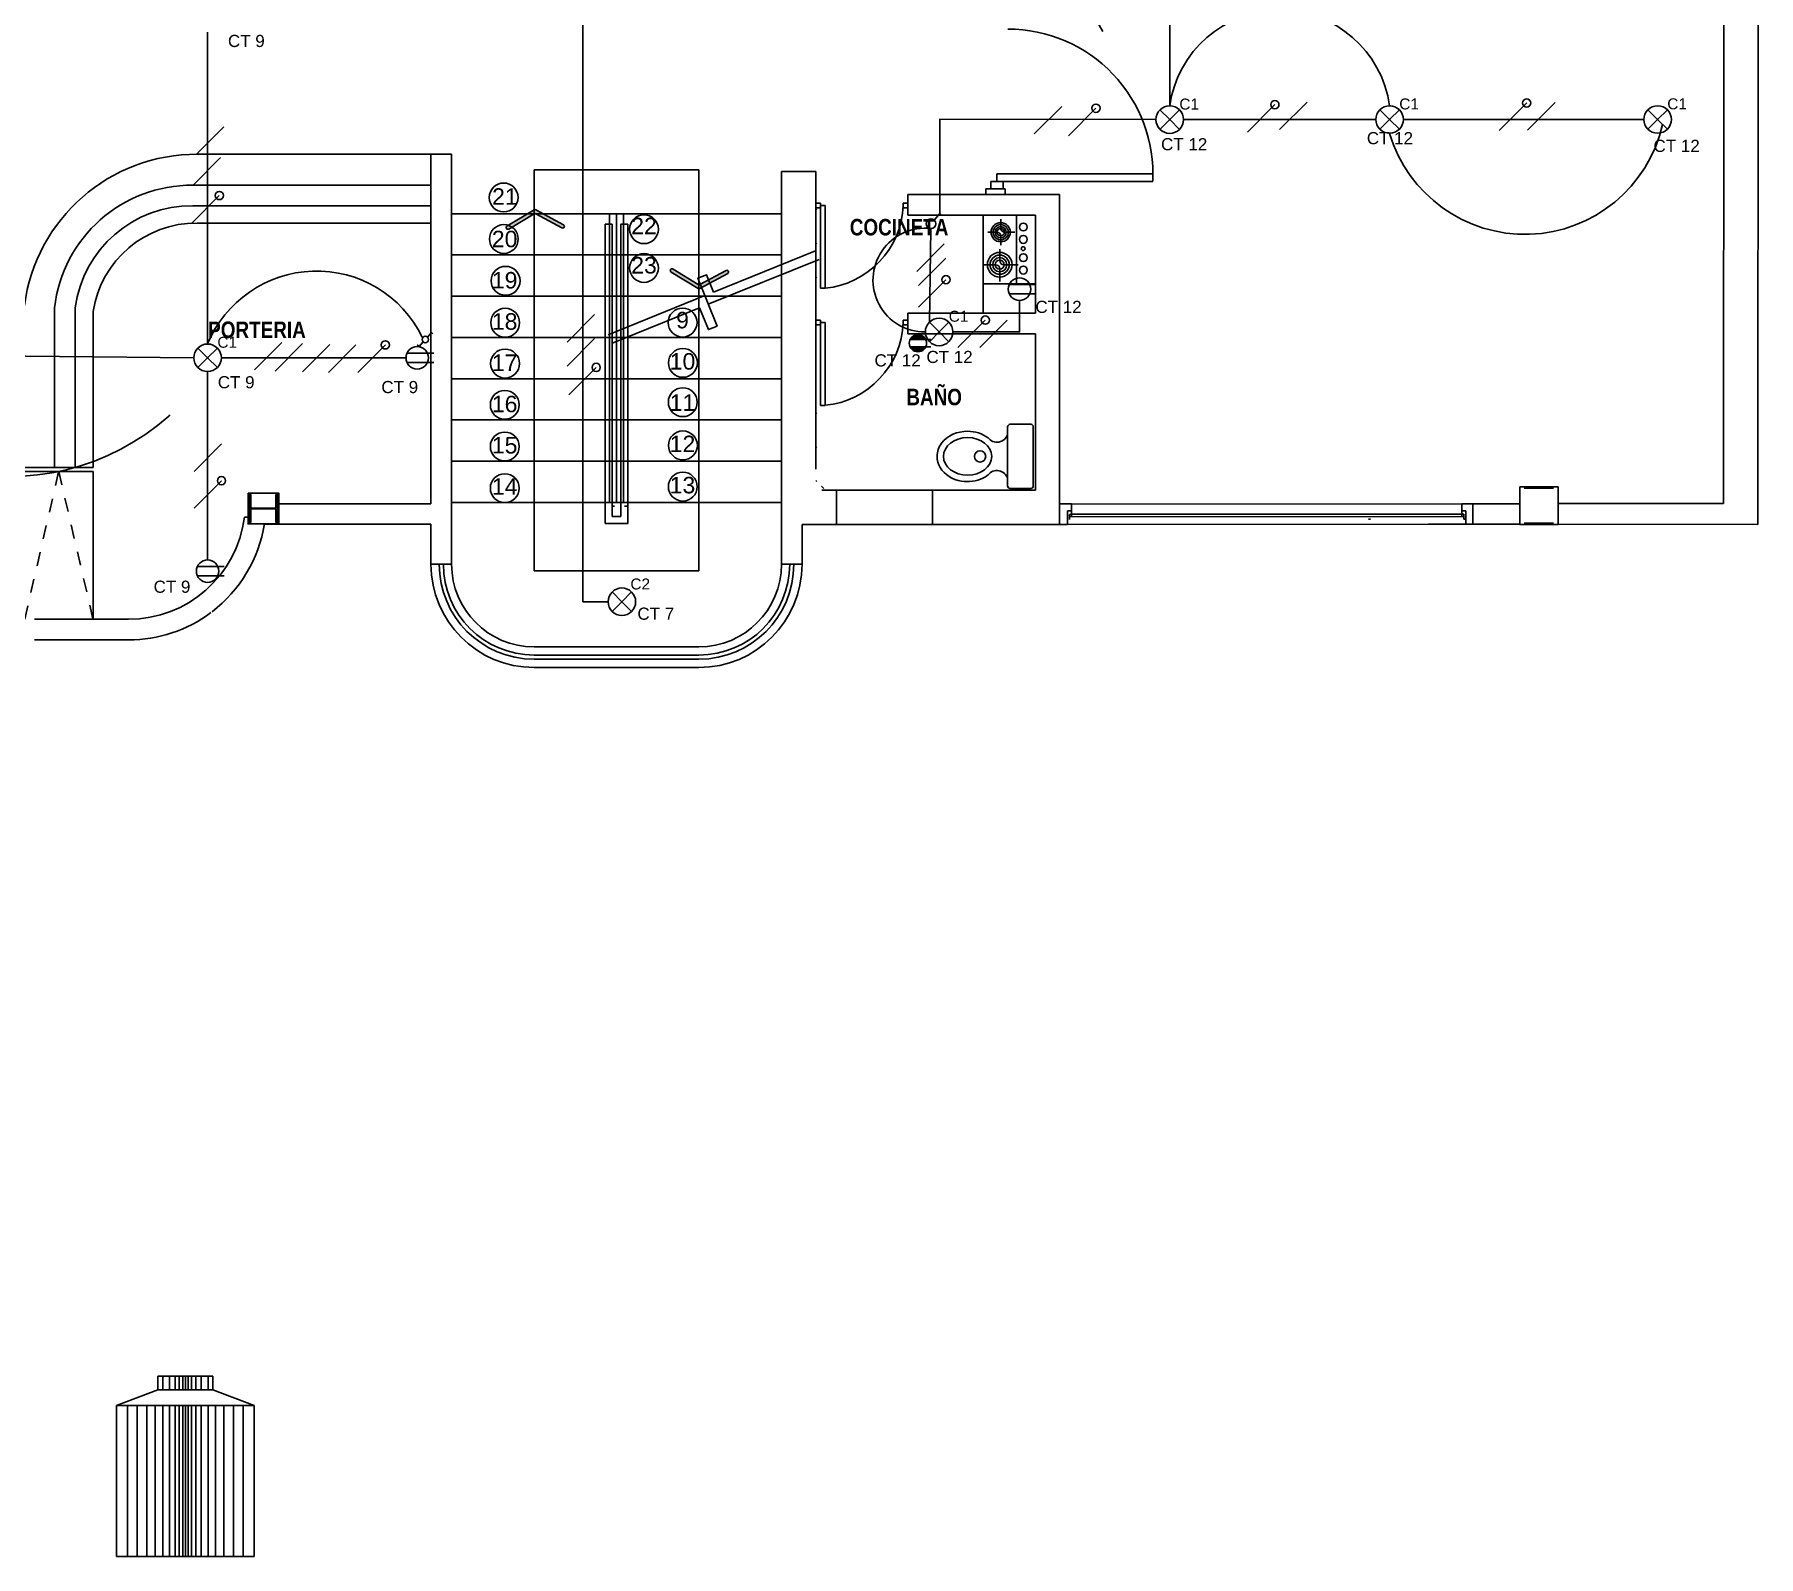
# Model space of a CAD drawing. Header units: metres. Extents: x 0 to 175, y -70 to 21.
# Drawn here: x 137.51 to 150.05, y -30.19 to -19.12 of the extents above; entities that cross this region are included whole.
import ezdxf
from ezdxf.enums import TextEntityAlignment as Align

# ---------------------------------------------------------------- set-up
doc = ezdxf.new("R2010")
doc.units = ezdxf.units.M
doc.header["$LTSCALE"] = 0.5
doc.linetypes.add('ACAD_ISO02W100', pattern=[15, 12, -3])
doc.linetypes.add('RAYITAS', pattern=[0.375, 0.25, -0.125])
for name, color, linetype in [('CONTROL', 24, 'ACAD_ISO02W100'), ('CUADRO DE SIMBOLO', 7, 'Continuous'), ('EDIFICIO', 8, 'Continuous'), ('ENCHUFES', 5, 'Continuous'), ('FASES', 7, 'Continuous'), ('LUMINARIA', 1, 'Continuous'), ('PUNTO LUMINARIA', 7, 'Continuous'), ('TABLA', 7, 'Continuous'), ('TUBERIA-TECHO-PARED', 7, 'Continuous')]:
    doc.layers.add(name, color=color, linetype=linetype)
doc.styles.get("Standard").update_dxf_attribs({"font": 'arial.ttf'})

# ---------------------------------------------------------------- blocks, each defined once
blk = doc.blocks.new('PUERTA2')
for p, q in [((-0.1, 0.925), (-0.05, 0.925)), ((-0.1, 0.025), (-0.1, 0.925)), ((-0.05, 0.925), (-0.05, 0.025)), ((-0.05, 0.025), (-0.05, 0.925)), ((-1, 0.05), (-0.95, 0.05)), ((-1, 0), (-1, 0.05)), ((-0.95, 0), (-1, 0)), ((-0.95, 0.05), (-0.95, 0.025)), ((-0.95, 0.025), (-0.95, 0)), ((-0.05, 0.025), (-0.1, 0.025)), ((-0.05, 0.05), (0, 0.05)), ((-0.05, 0), (-0.05, 0.05)), ((0, 0), (-0.05, 0)), ((0, 0.05), (0, 0.025)), ((0, 0.025), (0, 0))]:
    blk.add_line(p, q)
blk.add_arc((-0.011, -0.011), 0.94, 95.4546, 177.8185)
blk = doc.blocks.new('INODORO')
for p, q in [((0, -0.23), (0, 0.23)), ((0.02, 0.25), (0.18, 0.25)), ((0.2, 0.23), (0.2, -0.23)), ((0.18, -0.25), (0.02, -0.25))]:
    blk.add_line(p, q)
blk.add_circle((0.414, 0), 0.0438)
for centre, radius, start, end in [((0.02, 0.23), 0.02, 90, 180), ((0.18, 0.23), 0.02, 0, 90), ((0.283, 0.197), 0.0864, 196.4375, 322.7515), ((0.283, -0.197), 0.0864, 37.1646, 163.5625), ((0.02, -0.23), 0.02, 180, 270), ((0.18, -0.23), 0.02, 270, 0)]:
    blk.add_arc(centre, radius, start, end)
blk.add_ellipse((0.512, 0), major_axis=(0.188, 0), ratio=0.77871)
blk.add_open_spline([(0.352, -0.145), (0.364, -0.154), (0.378, -0.163), (0.444, -0.194), (0.504, -0.202), (0.629, -0.181), (0.692, -0.143), (0.741, -0.061), (0.75, -0.03), (0.75, 0), (0.75, 0.036), (0.737, 0.072), (0.671, 0.163), (0.591, 0.196), (0.453, 0.196), (0.396, 0.177), (0.352, 0.144)], degree=3, knots=[3.942102, 3.942102, 3.942102, 3.942102, 4.162638, 4.162638, 4.924422, 4.924422, 5.847984, 5.847984, 6.283185, 6.283185, 6.283185, 6.801532, 6.801532, 7.861895, 7.861895, 8.624417, 8.624417, 8.624417, 8.624417])
blk = doc.blocks.new('A$C1977046D')
for points in [[(0.5828, 0.1347), (0.6057, 0.0374), (0.6544, 0.0489), (0.5913, 0.3165), (0.6399, 0.328), (0.6686, 0.2063)], [(1.1612, 0.3225), (0.6686, 0.2063)], [(0.62, 0.1949), (0, 0.0487)], [(1.1727, 0.2738), (0.6314, 0.1462)], [(0.5828, 0.1347), (0.0115, 0)]]:
    blk.add_lwpolyline(points)
blk = doc.blocks.new('Lampara')
at = {"layer": 'LUMINARIA'}
for q in [(-0.071, 0.071), (-0.071, -0.071), (0.071, 0.071), (0.071, -0.071)]:
    blk.add_line((0, 0), q, dxfattribs=at)
blk.add_circle((0, 0), 0.1, dxfattribs=at)
blk = doc.blocks.new('A$C1FE828F3')
for p, q in [((0.307, 1.344), (0.717, 1.344)), ((0.307, 1.242), (0.307, 1.344)), ((0.343, 1.242), (0.343, 1.344)), ((0.394, 1.242), (0.394, 1.344)), ((0.435, 1.242), (0.435, 1.344)), ((0.466, 1.242), (0.466, 1.344)), ((0.492, 1.242), (0.492, 1.344)), ((0.512, 1.242), (0.512, 1.344)), ((0.532, 1.242), (0.532, 1.344)), ((0.558, 1.242), (0.558, 1.344)), ((0.589, 1.242), (0.589, 1.344)), ((0.63, 1.242), (0.63, 1.344)), ((0.681, 1.242), (0.681, 1.344)), ((0.717, 1.242), (0.717, 1.344)), ((0.307, 1.242), (0, 1.126)), ((0.717, 1.242), (0.307, 1.242)), ((0.717, 1.242), (1.024, 1.126)), ((1.024, 1.126), (0, 1.126)), ((0, 0), (0, 1.126)), ((0.082, 0), (0.082, 1.126)), ((0.154, 0), (0.154, 1.126)), ((0.225, 0), (0.225, 1.126)), ((0.225, 0), (0.225, 1.126)), ((0.287, 0), (0.287, 1.126)), ((0.343, 0), (0.343, 1.126)), ((0.394, 0), (0.394, 1.126)), ((0.435, 0), (0.435, 1.126)), ((0.466, 0), (0.466, 1.126)), ((0.492, 0), (0.492, 1.126)), ((0.512, 0), (0.512, 1.126)), ((0.532, 0), (0.532, 1.126)), ((0.558, 0), (0.558, 1.126)), ((0.589, 0), (0.589, 1.126)), ((0.63, 0), (0.63, 1.126)), ((0.681, 0), (0.681, 1.126)), ((0.737, 0), (0.737, 1.126)), ((0.799, 0), (0.799, 1.126)), ((0.87, 0), (0.87, 1.126)), ((0.942, 0), (0.942, 1.126)), ((1.024, 0), (1.024, 1.126)), ((1.024, 0), (0, 0))]:
    blk.add_line(p, q)
blk = doc.blocks.new('Tomacorriente')
at = {"layer": 'ENCHUFES'}
for p, q in [((0.0563, 0.0263), (-0.0563, 0.0263)), ((0.0563, 0.0263), (0.0923, 0.0263)), ((-0.0563, -0.0263), (0.0563, -0.0263)), ((0.0563, -0.0263), (0.0923, -0.0263))]:
    blk.add_line(p, q, dxfattribs=at)
blk.add_circle((0, 0), 0.0621, dxfattribs=at)
blk = doc.blocks.new('Toma corriente CFGI 1 Fase')
at = {"layer": 'ENCHUFES', "lineweight": 40}
h = blk.add_hatch(color=256, dxfattribs=at)
h.dxf.hatch_style = 1
h.paths.add_polyline_path([(-0.045, 0.021), (0.045, 0.021, 0.63707)])
h.paths.add_polyline_path([(0.045, -0.021), (-0.045, -0.021, 0.63707)])
at = {"layer": 'ENCHUFES'}
for p, q in [((-0.045, 0.021), (0.074, 0.021)), ((-0.045, -0.021), (0.074, -0.021))]:
    blk.add_line(p, q, dxfattribs=at)
blk.add_circle((0, 0), 0.05, dxfattribs=at)
blk = doc.blocks.new('CONMUTABLE')
at = {"layer": 'LUMINARIA'}
for p, q in [((-0.067, -0.076), (-0.087, -0.059)), ((-0.023, -0.026), (-0.067, -0.076))]:
    blk.add_line(p, q, dxfattribs=at)
blk.add_lwpolyline([(0.023, 0.026), (0.065, 0.074), (0.08, 0.061)], dxfattribs=at)
blk.add_circle((0, 0), 0.0347, dxfattribs=at)
blk = doc.blocks.new('INTERRUPTOR')
at = {"layer": 'LUMINARIA'}
for p, q in [((0.023, 0.026), (0.065, 0.074)), ((0.065, 0.074), (0.08, 0.061))]:
    blk.add_line(p, q, dxfattribs=at)
blk.add_circle((0, 0), 0.0347, dxfattribs=at)
blk = doc.blocks.new('FASE NEUTRO')
at = {"layer": 'FASES', "ltscale": 0.5}
h = blk.add_hatch(dxfattribs=at)
h.set_pattern_fill('ANGLE', color=256)
h.set_pattern_definition([(0, (0, 0), (0, 6.985), [5.08, -1.905]), (90, (0, 0), (-6.985, 4e-16), [5.08, -1.905])])
h.paths.add_polyline_path([(0.07, 0.1, 1), (0.13, 0.1, 1)])
blk.add_lwpolyline([(-0.1, -0.1), (0.1, 0.1)], dxfattribs=at)
blk.add_circle((0.1, 0.1), 0.03, dxfattribs=at)
blk = doc.blocks.new('FASE')
at = {"layer": 'FASES', "ltscale": 0.5}
blk.add_line((-0.1, -0.1), (0.1, 0.1), dxfattribs=at)

msp = doc.modelspace()

# ---------------------------------------------------------------- hatches: boundary and pattern name
at = {"layer": 'EDIFICIO'}
for points in [[(141.364, -20.518, 0.414348), (141.359, -20.501), (141.157, -20.391, 0.267949), (141.145, -20.391), (140.948, -20.511, 0.417112), (140.944, -20.528, 0.411321), (140.961, -20.532), (141.145, -20.42, -0.267949), (141.158, -20.42), (141.347, -20.523, 0.414079)], [(142.559, -20.838, -0.414348), (142.554, -20.854), (142.352, -20.965, -0.267949), (142.339, -20.965), (142.143, -20.845, -0.417112), (142.139, -20.827, -0.411321), (142.156, -20.823), (142.34, -20.936, 0.267949), (142.352, -20.936), (142.542, -20.833, -0.414079)]]:
    msp.add_hatch(color=256, dxfattribs=at).paths.add_polyline_path(points)

# ---------------------------------------------------------------- linework, layer by layer
at = {"layer": 'CONTROL', "ltscale": 0.5}
for centre, radius, start, end in [((147.024, -18.017), 2.048, 127.8294, 232.2145), ((146.57, -19.748), 0.808, 8.0198, 172.024), ((148.354, -19.543), 1.027, 196.572, 347.196), ((143.988, -20.903), 0.377, 83.2457, 270.4978), ((139.562, -21.693), 0.856, 26.0662, 157.6616), ((137.333, -20.596), 1.735, 213.008, 325.9113)]:
    msp.add_arc(centre, radius, start, end, dxfattribs=at)
at = {"layer": 'EDIFICIO'}
for p, q in [((149.799, -22.527), (149.804, -14.842)), ((150.048, -22.527), (150.054, -14.842)), ((138.695, -19.988), (140.545, -19.988)), ((140.395, -19.988), (140.395, -22.529)), ((140.395, -19.988), (140.545, -19.988)), ((140.545, -19.988), (140.545, -22.678)), ((141.145, -23.018), (141.145, -20.101)), ((142.345, -20.101), (141.145, -20.101)), ((142.345, -20.101), (142.345, -20.849)), ((142.345, -20.12), (142.345, -23.018)), ((142.945, -20.113), (142.945, -22.678)), ((142.945, -20.113), (143.195, -20.113)), ((143.195, -22.277), (143.195, -20.113)), ((144.557, -20.185), (144.469, -20.185)), ((144.469, -20.239), (144.469, -20.185)), ((144.513, -20.131), (145.646, -20.131)), ((144.513, -20.185), (144.513, -20.131)), ((144.513, -20.185), (145.646, -20.185)), ((144.557, -20.185), (144.557, -20.239)), ((143.864, -20.28), (143.864, -20.43)), ((143.864, -20.28), (144.967, -20.28)), ((144.431, -20.239), (144.431, -20.28)), ((144.431, -20.239), (144.572, -20.239)), ((144.572, -20.239), (144.572, -20.28)), ((144.967, -20.28), (144.967, -22.68)), ((141.745, -20.42), (140.545, -20.42)), ((141.745, -20.42), (140.545, -20.42)), ((141.695, -22.52), (141.695, -20.42)), ((141.745, -22.52), (141.745, -20.42)), ((141.745, -20.42), (142.945, -20.42)), ((141.795, -22.52), (141.795, -20.42)), ((143.202, -20.392), (143.195, -20.385)), ((143.195, -20.429), (143.195, -22.178)), ((144.793, -20.43), (143.864, -20.43)), ((144.413, -21.144), (144.413, -20.43)), ((138.695, -20.488), (140.395, -20.488)), ((141.663, -22.672), (141.663, -20.495)), ((141.713, -20.495), (141.663, -20.495)), ((141.713, -22.622), (141.713, -20.495)), ((141.777, -22.622), (141.777, -20.495)), ((141.827, -20.495), (141.777, -20.495)), ((141.827, -22.672), (141.827, -20.495)), ((144.51, -20.554), (144.446, -20.554)), ((144.54, -20.461), (144.54, -20.524)), ((144.57, -20.554), (144.644, -20.554)), ((143.202, -20.639), (143.195, -20.632)), ((144.533, -20.678), (144.533, -20.761)), ((144.54, -20.648), (144.54, -20.584)), ((141.745, -20.72), (140.545, -20.72)), ((141.745, -20.72), (142.945, -20.72)), ((144.503, -20.791), (144.417, -20.791)), ((144.533, -20.914), (144.533, -20.821)), ((144.563, -20.791), (144.667, -20.791)), ((143.202, -20.886), (143.195, -20.879)), ((141.745, -21.02), (140.545, -21.02)), ((141.745, -21.02), (142.945, -21.02)), ((137.937, -22.265), (137.937, -21.131)), ((144.793, -21.144), (143.864, -21.144)), ((143.864, -21.144), (143.864, -21.294)), ((141.745, -21.32), (140.545, -21.32)), ((141.745, -21.32), (142.945, -21.32)), ((144.793, -21.294), (143.864, -21.294)), ((141.745, -21.62), (140.545, -21.62)), ((141.745, -21.62), (142.945, -21.62)), ((141.745, -21.92), (140.545, -21.92)), ((141.745, -21.92), (142.945, -21.92)), ((143.202, -21.874), (143.195, -21.867)), ((143.202, -22.121), (143.195, -22.114)), ((137.937, -22.265), (137.437, -22.265)), ((137.937, -22.294), (137.437, -22.294)), ((137.937, -23.37), (137.937, -22.294)), ((141.745, -22.22), (140.545, -22.22)), ((141.745, -22.22), (142.945, -22.22)), ((143.202, -22.368), (143.195, -22.361)), ((143.253, -22.418), (143.236, -22.401)), ((143.239, -22.43), (144.793, -22.43)), ((143.345, -22.43), (143.345, -22.68)), ((144.045, -22.43), (144.045, -22.68)), ((148.317, -22.406), (148.595, -22.406)), ((148.317, -22.406), (148.317, -22.68)), ((148.349, -22.416), (148.563, -22.416)), ((148.595, -22.406), (148.595, -22.68)), ((139.084, -22.561), (139.084, -22.462)), ((139.084, -22.561), (139.084, -22.462)), ((139.084, -22.561), (139.267, -22.561)), ((139.084, -22.561), (139.267, -22.561)), ((139.084, -22.666), (139.084, -22.567)), ((139.084, -22.567), (139.267, -22.567)), ((139.084, -22.666), (139.084, -22.567)), ((139.084, -22.567), (139.267, -22.567)), ((139.267, -22.462), (139.267, -22.561)), ((139.267, -22.462), (139.267, -22.561)), ((139.267, -22.567), (139.267, -22.666)), ((139.267, -22.567), (139.267, -22.666)), ((139.278, -22.462), (139.278, -22.666)), ((139.278, -22.462), (139.278, -22.666)), ((139.278, -22.462), (139.278, -22.666)), ((139.288, -22.529), (140.395, -22.529)), ((140.545, -22.52), (141.745, -22.52)), ((140.545, -22.52), (140.545, -22.97)), ((141.745, -22.52), (142.945, -22.52)), ((141.802, -22.548), (141.821, -22.548)), ((142.945, -22.52), (142.945, -22.97)), ((145.055, -22.53), (144.967, -22.53)), ((145.055, -22.586), (145.055, -22.53)), ((147.895, -22.533), (145.055, -22.53)), ((147.895, -22.53), (148.317, -22.529)), ((147.895, -22.584), (147.895, -22.53)), ((147.975, -22.53), (147.975, -22.68)), ((148.595, -22.528), (149.799, -22.527)), ((150.048, -22.53), (150.048, -22.68)), ((139.038, -22.627), (139.064, -22.627)), ((139.183, -22.678), (140.395, -22.678)), ((140.395, -22.678), (140.395, -22.97)), ((141.827, -22.672), (141.663, -22.672)), ((141.777, -22.622), (141.713, -22.622)), ((142.945, -22.68), (142.948, -22.68)), ((143.095, -22.68), (144.975, -22.68)), ((143.095, -22.68), (143.095, -22.97)), ((145.025, -22.68), (144.975, -22.68)), ((145.025, -22.582), (145.025, -22.68)), ((145.025, -22.68), (147.925, -22.678)), ((145.04, -22.607), (145.055, -22.607)), ((145.04, -22.607), (145.04, -22.643)), ((147.91, -22.623), (145.041, -22.624)), ((147.91, -22.605), (145.056, -22.605)), ((147.215, -22.642), (147.23, -22.642)), ((148.317, -22.678), (147.652, -22.678)), ((147.91, -22.605), (147.91, -22.642)), ((147.91, -22.642), (147.925, -22.642)), ((147.925, -22.58), (147.925, -22.68)), ((148.317, -22.68), (148.595, -22.68)), ((148.349, -22.67), (148.563, -22.67)), ((148.595, -22.678), (150.048, -22.68)), ((140.545, -22.97), (140.395, -22.97)), ((142.345, -23.018), (141.145, -23.018)), ((142.945, -22.97), (143.095, -22.97)), ((137.51, -23.52), (138.195, -23.52))]:
    msp.add_line(p, q, dxfattribs=at)
at = {"layer": 'EDIFICIO', "ltscale": 0.06}
for p, q in [((138.664, -20.212), (140.395, -20.212)), ((138.664, -20.362), (140.395, -20.362)), ((137.656, -22.265), (137.656, -21.105)), ((137.806, -22.265), (137.806, -21.105))]:
    msp.add_line(p, q, dxfattribs=at)
at = {"layer": 'EDIFICIO', "ltscale": 0.05}
for p, q in [((140.545, -20.238), (140.545, -22.678)), ((144.793, -20.43), (144.793, -21.144)), ((144.793, -21.294), (144.793, -22.43)), ((138.195, -23.37), (137.51, -23.37)), ((138.195, -23.37), (137.837, -23.37)), ((142.345, -23.57), (141.145, -23.57)), ((142.345, -23.72), (141.145, -23.72))]:
    msp.add_line(p, q, dxfattribs=at)
at = {"layer": 'EDIFICIO', "linetype": 'ByBlock'}
for p, q in [((144.793, -20.43), (144.413, -20.43)), ((144.655, -20.93), (144.655, -20.43)), ((144.413, -20.93), (144.793, -20.93))]:
    msp.add_line(p, q, dxfattribs=at)
at = {"layer": 'EDIFICIO', "linetype": 'RAYITAS', "ltscale": 0.58}
for p, q in [((137.439, -23.37), (137.687, -22.294)), ((137.687, -22.294), (137.937, -23.37))]:
    msp.add_line(p, q, dxfattribs=at)
at = {"layer": 'EDIFICIO', "ltscale": 0.6}
for p, q in [((141.731, -22.548), (141.713, -22.548)), ((141.821, -22.548), (141.802, -22.548))]:
    msp.add_line(p, q, dxfattribs=at)
at = {"layer": 'EDIFICIO', "ltscale": 0.025}
for p, q in [((142.345, -23.63), (141.145, -23.63)), ((142.345, -23.63), (141.145, -23.63)), ((142.345, -23.66), (141.145, -23.66)), ((142.345, -23.66), (141.145, -23.66))]:
    msp.add_line(p, q, dxfattribs=at)
at = {"layer": 'EDIFICIO'}
for points in [[(140.948, -20.511), (141.145, -20.391, -0.267949), (141.157, -20.391), (141.359, -20.501, -0.414214), (141.364, -20.518), (141.364, -20.518, -0.414214), (141.347, -20.523), (141.158, -20.42, 0.267949), (141.145, -20.42), (140.961, -20.532, -0.414214), (140.944, -20.528), (140.944, -20.528, -0.414214)], [(142.143, -20.845), (142.339, -20.965, 0.267949), (142.352, -20.965), (142.554, -20.854, 0.414214), (142.559, -20.838), (142.559, -20.838, 0.414214), (142.542, -20.833), (142.352, -20.936, -0.267949), (142.34, -20.936), (142.156, -20.823, 0.414214), (142.138, -20.828), (142.138, -20.828, 0.414214)]]:
    msp.add_lwpolyline(points, format="xyb", close=True, dxfattribs=at)
msp.add_lwpolyline([(139.064, -22.452), (139.288, -22.452), (139.288, -22.676), (139.064, -22.676)], close=True, dxfattribs=at)
for points in [[(139.084, -22.666), (139.074, -22.666), (139.074, -22.462), (139.084, -22.462)], [(139.267, -22.462), (139.278, -22.462), (139.278, -22.666), (139.267, -22.666)], [(145.055, -22.625), (145.055, -22.582), (145.025, -22.582)], [(147.895, -22.624), (147.895, -22.58), (147.925, -22.58)]]:
    msp.add_lwpolyline(points, dxfattribs=at)
for centre in [(140.924, -20.302), (141.945, -20.533), (140.925, -20.604), (140.938, -20.908), (141.945, -20.815), (140.935, -21.213), (142.226, -21.212), (140.934, -21.51), (142.228, -21.505), (142.227, -21.791), (140.932, -21.81), (140.932, -22.113), (142.228, -22.105), (140.932, -22.416), (142.227, -22.405)]:
    msp.add_circle(centre, 0.105, dxfattribs=at)
at = {"layer": 'EDIFICIO', "linetype": 'ByBlock'}
for centre, radius in [((144.54, -20.555), 0.0696), ((144.54, -20.555), 0.0553), ((144.54, -20.555), 0.0409), ((144.54, -20.555), 0.0266), ((144.705, -20.517), 0.0287), ((144.705, -20.607), 0.0287), ((144.704, -20.674), 0.0139), ((144.533, -20.791), 0.0897), ((144.533, -20.791), 0.0698), ((144.533, -20.791), 0.0512), ((144.533, -20.791), 0.0325), ((144.705, -20.74), 0.0287), ((144.705, -20.83), 0.0287)]:
    msp.add_circle(centre, radius, dxfattribs=at)
at = {"layer": 'EDIFICIO'}
for centre, radius, start, end in [((144.592, -20.133), 1.056, 357.208, 89.9706), ((138.689, -21.25), 1.262, 89.6155, 172.6472), ((138.688, -21.248), 0.76, 89.5804, 171.1289), ((144.51, -20.584), 0.03, 0, 90), ((144.57, -20.524), 0.03, 180, 270), ((144.503, -20.821), 0.03, 0, 90), ((144.563, -20.761), 0.03, 180, 270), ((142.345, -22.97), 0.75, 270, 0), ((142.345, -22.97), 0.6, 270, 0)]:
    msp.add_arc(centre, radius, start, end, dxfattribs=at)
at = {"layer": 'EDIFICIO', "ltscale": 0.06}
for centre, radius, start, end in [((138.655, -21.218), 1.005, 89.4892, 173.5561), ((138.655, -21.217), 0.855, 89.4696, 172.4284)]:
    msp.add_arc(centre, radius, start, end, dxfattribs=at)
at = {"layer": 'EDIFICIO', "ltscale": 0.05}
for centre, radius, start, end in [((138.195, -22.52), 0.85, 270, 352.7901), ((138.195, -22.52), 1, 307.3649, 351.0148), ((141.145, -22.97), 0.75, 180, 270), ((141.145, -22.97), 0.6, 180, 270), ((138.195, -22.52), 1, 270, 306.7882)]:
    msp.add_arc(centre, radius, start, end, dxfattribs=at)
at = {"layer": 'EDIFICIO', "ltscale": 0.025}
for centre, radius, start, end in [((141.145, -22.97), 0.69, 180, 270), ((141.145, -22.97), 0.66, 180, 270), ((142.345, -22.97), 0.69, 270, 0), ((142.345, -22.97), 0.66, 270, 0)]:
    msp.add_arc(centre, radius, start, end, dxfattribs=at)
at = {"layer": 'PUNTO LUMINARIA'}
for p in [(145.77, -19.736), (147.37, -19.735), (149.32, -19.735), (144.092, -21.28), (138.77, -21.468)]:
    msp.add_point(p, dxfattribs=at)
at = {"layer": 'TUBERIA-TECHO-PARED', "ltscale": 0.5}
for points in [[(145.77, -19.636), (145.768, -16.4)], [(141.5, -19.001), (141.5, -23.242), (141.684, -23.242)], [(138.77, -19.101), (138.77, -21.368)], [(144.098, -20.419), (144.098, -19.732), (145.67, -19.736)], [(147.27, -19.735), (145.87, -19.736)], [(149.22, -19.735), (147.47, -19.735)], [(144.033, -20.528), (144.021, -21.209)], [(144.192, -21.28), (144.677, -21.28), (144.677, -21.051)], [(135.979, -21.441), (138.67, -21.468)], [(138.77, -22.939), (138.77, -21.568)], [(138.87, -21.468), (140.214, -21.468)]]:
    msp.add_lwpolyline(points, dxfattribs=at)

# ---------------------------------------------------------------- block references
at = {"xscale": 0.9765625000011369, "yscale": 0.9765625000011369, "zscale": 0.9765625000011369}
msp.add_blockref('A$C1FE828F3', (138.108, -30.186), dxfattribs=at)
at = {"layer": 'CUADRO DE SIMBOLO', "lineweight": 20, "xscale": 0.6748807551529334, "yscale": 0.6748807551529334, "zscale": 0.6748807551529334}
msp.add_blockref('CONMUTABLE', (140.354, -21.335), dxfattribs=at)
at = {"layer": 'EDIFICIO'}
for name, p, xscale, yscale, zscale, rotation in [('PUERTA2', (143.195, -20.343), 0.6690149629766893, 0.6690149629766893, 0.6690149629766893, 180), ('A$C1977046D', (143.209, -20.688), 1.365000000000007, 1.365000000000007, 1.365000000000007, 188.714916046796), ('PUERTA2', (143.195, -21.195), 0.6690149629766893, 0.6690149629766893, 0.6690149629766893, 180)]:
    msp.add_blockref(name, p, dxfattribs=dict(at, xscale=xscale, yscale=yscale, zscale=zscale, rotation=rotation))
at = {"layer": 'EDIFICIO', "ltscale": 0.1, "xscale": -0.9333333335539464, "yscale": 0.9333333335537191, "zscale": 0.9333333335536669}
msp.add_blockref('INODORO', (144.777, -22.185), dxfattribs=at)
at = {"layer": 'ENCHUFES'}
for name, p, xscale, yscale, zscale in [('Tomacorriente', (144.677, -20.969), 1.313023706402561, 1.313023706402561, 1.313023706402561), ('Toma corriente CFGI 1 Fase', (143.938, -21.362), 1.253129811695345, 1.253129811695345, 1.253129811695345), ('Tomacorriente', (140.295, -21.468), 1.313023706402561, 1.313023706402561, 1.313023706402561), ('Tomacorriente', (138.77, -23.02), 1.313023706402561, 1.313023706402561, 1.313023706402561)]:
    msp.add_blockref(name, p, dxfattribs=dict(at, xscale=xscale, yscale=yscale, zscale=zscale))
at = {"layer": 'FASES', "ltscale": 0.5}
for name, p in [('FASE', (144.884, -19.74)), ('FASE NEUTRO', (145.133, -19.753, 5.02)), ('FASE NEUTRO', (146.435, -19.727, 5.02)), ('FASE', (146.669, -19.708)), ('FASE NEUTRO', (148.267, -19.715, 5.02)), ('FASE', (148.474, -19.712)), ('FASE', (138.789, -19.888)), ('FASE', (138.764, -20.112)), ('FASE NEUTRO', (138.755, -20.388, 5.02)), ('FASE', (144.03, -20.74)), ('FASE', (144.042, -20.843)), ('FASE NEUTRO', (144.042, -21, 5.02)), ('FASE', (141.485, -21.254)), ('FASE NEUTRO', (144.328, -21.294)), ('FASE', (144.488, -21.294)), ('FASE', (139.211, -21.456)), ('FASE', (139.361, -21.465)), ('FASE', (139.56, -21.471)), ('FASE', (139.749, -21.474, 5.02)), ('FASE NEUTRO', (139.963, -21.474, 5.02)), ('FASE', (141.485, -21.428)), ('FASE NEUTRO', (141.497, -21.638, 2.51)), ('FASE', (138.771, -22.194)), ('FASE NEUTRO', (138.771, -22.462, 2.51))]:
    msp.add_blockref(name, p, dxfattribs=at)
at = {"layer": 'LUMINARIA'}
for name, p in [('Lampara', (145.77, -19.736)), ('Lampara', (147.37, -19.735)), ('Lampara', (149.32, -19.735)), ('INTERRUPTOR', (144.033, -20.493)), ('Lampara', (144.092, -21.28)), ('Lampara', (138.77, -21.468)), ('Lampara', (141.784, -23.242))]:
    msp.add_blockref(name, p, dxfattribs=at)

# ---------------------------------------------------------------- texts
at = {"layer": 'EDIFICIO', "linetype": 'ByBlock'}
for s, p in [('21', (140.933, -20.355)), ('20', (140.931, -20.664)), ('22', (141.945, -20.569)), ('23', (141.945, -20.855)), ('19', (140.931, -20.964)), ('18', (140.931, -21.264)), ('9', (142.225, -21.254)), ('17', (140.931, -21.564)), ('10', (142.225, -21.554)), ('16', (140.931, -21.864)), ('11', (142.225, -21.854)), ('15', (140.931, -22.164)), ('12', (142.225, -22.154)), ('14', (140.931, -22.464)), ('13', (142.225, -22.454))]:
    msp.add_text(s, height=0.12, dxfattribs=at).set_placement(p, align=Align.CENTER)
at = {"layer": 'EDIFICIO', "char_height": 0.12, "width": 0.73584, "attachment_point": 5}
for s, insert in [('{\\fArial Narrow|b1|i0|c0|p34;COCINETA}', (143.801, -20.519)), ('{\\fArial Narrow|b1|i0|c0|p34;PORTERIA }', (139.129, -21.265)), ('{\\fArial Narrow|b1|i0|c0|p34;BAÑO}', (144.056, -21.754))]:
    msp.add_mtext(s, dxfattribs=dict(at, insert=insert))
at = {"layer": 'ENCHUFES'}
for s, p in [('CT 12', (144.793, -21.142)), ('CT 12', (143.622, -21.531)), ('CT 9', (140.034, -21.725)), ('CT 9', (138.377, -23.177))]:
    msp.add_text(s, height=0.0884, dxfattribs=at).set_placement(p)
at = {"layer": 'LUMINARIA'}
for s, p in [('CT 9', (138.918, -19.208)), ('CT 12', (145.707, -19.959)), ('CT 12', (147.204, -19.915)), ('CT 12', (149.29, -19.971)), ('CT 12', (144, -21.506)), ('CT 9', (138.844, -21.69)), ('CT 7', (141.897, -23.373))]:
    msp.add_text(s, height=0.0884, dxfattribs=at).set_placement(p)
at = {"layer": 'TABLA', "ltscale": 0.5, "char_height": 0.08, "attachment_point": 1}
for s, insert in [('C1', (145.84, -19.583)), ('C1', (147.44, -19.582)), ('C1', (149.39, -19.581)), ('C1', (144.162, -21.126)), ('C1', (138.841, -21.315)), ('C2', (141.846, -23.073))]:
    msp.add_mtext_dynamic_manual_height_columns(s, width=0.13475, gutter_width=12.5, heights=[0], dxfattribs=dict(at, insert=insert))

doc.saveas('drawing.dxf')
